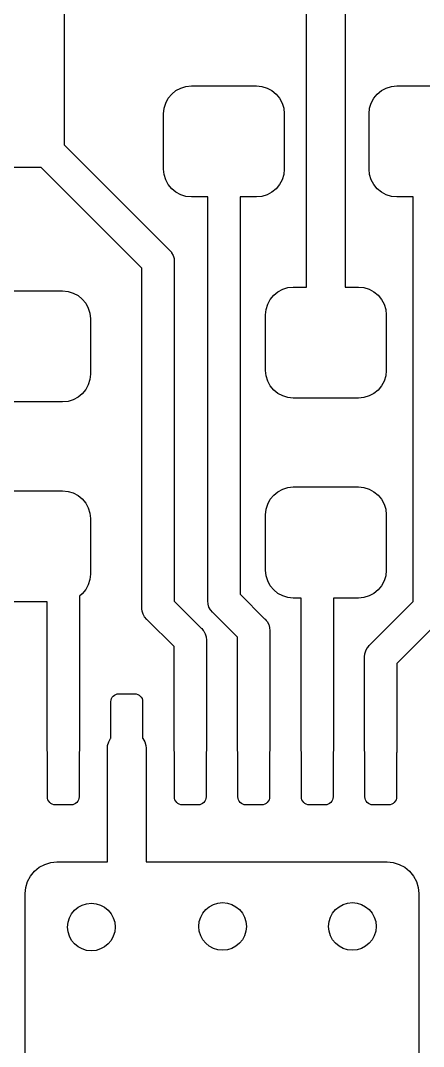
# Model space of a CAD drawing. Extents: x -66 to 211, y -177 to 13.
# Drawn here: x 94.85 to 98.02, y -117.81 to -109.73 of the extents above; entities that cross this region are included whole.
import ezdxf

# ---------------------------------------------------------------- set-up
doc = ezdxf.new("R2010")
doc.units = 0
doc.layers.add('BLACK', color=7, linetype='CONTINUOUS')

msp = doc.modelspace()

# ---------------------------------------------------------------- linework, layer by layer
at = {"layer": 'BLACK', "linetype": 'CONTINUOUS'}
for p, q in [((97.1042, -111.828), (97.1042, -102.41)), ((97.409, -102.354), (97.409, -111.828)), ((95.1957, -109.087), (95.1957, -110.708)), ((96.114, -110.26), (96.155, -110.247)), ((96.155, -110.247), (96.1977, -110.243)), ((96.1977, -110.243), (96.7102, -110.243)), ((96.7102, -110.243), (96.7529, -110.247)), ((96.7529, -110.247), (96.7939, -110.26)), ((97.732, -110.26), (97.773, -110.247)), ((97.773, -110.247), (97.8157, -110.243)), ((97.8157, -110.243), (98.3282, -110.243)), ((96.0158, -110.34), (96.043, -110.307)), ((96.043, -110.307), (96.0762, -110.28)), ((96.0762, -110.28), (96.114, -110.26)), ((96.7939, -110.26), (96.8317, -110.28)), ((96.8317, -110.28), (96.8649, -110.307)), ((96.8649, -110.307), (96.8921, -110.34)), ((97.6338, -110.34), (97.661, -110.307)), ((97.661, -110.307), (97.6942, -110.28)), ((97.6942, -110.28), (97.732, -110.26)), ((95.9832, -110.419), (95.9956, -110.378)), ((95.9956, -110.378), (96.0158, -110.34)), ((96.8921, -110.34), (96.9123, -110.378)), ((96.9123, -110.378), (96.9248, -110.419)), ((97.6011, -110.419), (97.6136, -110.378)), ((97.6136, -110.378), (97.6338, -110.34)), ((95.979, -110.462), (95.9832, -110.419)), ((95.979, -110.899), (95.979, -110.462)), ((96.9248, -110.419), (96.929, -110.462)), ((96.929, -110.462), (96.929, -110.899)), ((97.5969, -110.462), (97.6011, -110.419)), ((97.5969, -110.899), (97.5969, -110.462)), ((95.1957, -110.708), (96.0212, -111.533)), ((95.016, -110.887), (93.1957, -110.887)), ((95.8088, -111.68), (95.016, -110.887)), ((95.9832, -110.942), (95.979, -110.899)), ((96.929, -110.899), (96.9248, -110.942)), ((97.6011, -110.942), (97.5969, -110.899)), ((95.9956, -110.983), (95.9832, -110.942)), ((96.9248, -110.942), (96.9123, -110.983)), ((97.6136, -110.983), (97.6011, -110.942)), ((96.0158, -111.021), (95.9956, -110.983)), ((96.043, -111.054), (96.0158, -111.021)), ((96.0762, -111.081), (96.043, -111.054)), ((96.8649, -111.054), (96.8317, -111.081)), ((96.8921, -111.021), (96.8649, -111.054)), ((96.9123, -110.983), (96.8921, -111.021)), ((97.6338, -111.021), (97.6136, -110.983)), ((97.661, -111.054), (97.6338, -111.021)), ((97.6942, -111.081), (97.661, -111.054)), ((96.114, -111.101), (96.0762, -111.081)), ((96.155, -111.114), (96.114, -111.101)), ((96.1977, -111.118), (96.155, -111.114)), ((96.327, -111.118), (96.1977, -111.118)), ((96.327, -114.294), (96.327, -111.118)), ((96.7102, -111.118), (96.581, -111.118)), ((96.581, -111.118), (96.581, -114.247)), ((96.7529, -111.114), (96.7102, -111.118)), ((96.7939, -111.101), (96.7529, -111.114)), ((96.8317, -111.081), (96.7939, -111.101)), ((97.732, -111.101), (97.6942, -111.081)), ((97.773, -111.114), (97.732, -111.101)), ((97.8157, -111.118), (97.773, -111.114)), ((97.9449, -111.118), (97.8157, -111.118)), ((97.9449, -114.306), (97.9449, -111.118)), ((96.0212, -111.533), (96.026, -111.537)), ((96.026, -111.537), (96.0398, -111.554)), ((96.0398, -111.554), (96.0419, -111.557)), ((96.0419, -111.557), (96.0537, -111.579)), ((96.0537, -111.579), (96.061, -111.603)), ((96.061, -111.603), (96.0634, -111.628)), ((96.0634, -111.628), (96.0628, -111.634)), ((95.8088, -114.35), (95.8088, -111.68)), ((96.0628, -111.634), (96.0628, -114.303)), ((94.6717, -111.858), (95.1842, -111.858)), ((95.1842, -111.858), (95.2269, -111.863)), ((95.2269, -111.863), (95.2679, -111.875)), ((96.8457, -111.892), (96.8788, -111.865)), ((96.8788, -111.865), (96.9166, -111.845)), ((96.9166, -111.845), (96.9577, -111.832)), ((96.9577, -111.832), (97.0003, -111.828)), ((97.0003, -111.828), (97.1042, -111.828)), ((97.409, -111.828), (97.5129, -111.828)), ((97.5129, -111.828), (97.5555, -111.832)), ((97.5555, -111.832), (97.5966, -111.845)), ((97.5966, -111.845), (97.6344, -111.865)), ((97.6344, -111.865), (97.6675, -111.892)), ((95.2679, -111.875), (95.3057, -111.895)), ((95.3057, -111.895), (95.3389, -111.922)), ((95.3389, -111.922), (95.3661, -111.956)), ((96.7983, -111.963), (96.8185, -111.925)), ((96.8185, -111.925), (96.8457, -111.892)), ((97.6675, -111.892), (97.6947, -111.925)), ((97.6947, -111.925), (97.7149, -111.963)), ((95.3661, -111.956), (95.3863, -111.993)), ((95.3863, -111.993), (95.3987, -112.034)), ((96.7816, -112.047), (96.7858, -112.004)), ((96.7858, -112.004), (96.7983, -111.963)), ((97.7149, -111.963), (97.7274, -112.004)), ((97.7274, -112.004), (97.7316, -112.047)), ((95.3987, -112.034), (95.4029, -112.077)), ((95.4029, -112.077), (95.4029, -112.515)), ((96.7816, -112.484), (96.7816, -112.047)), ((97.7316, -112.047), (97.7316, -112.484)), ((95.4029, -112.515), (95.3987, -112.557)), ((96.7858, -112.527), (96.7816, -112.484)), ((97.7316, -112.484), (97.7274, -112.527)), ((95.3863, -112.598), (95.3661, -112.636)), ((95.3987, -112.557), (95.3863, -112.598)), ((96.7983, -112.568), (96.7858, -112.527)), ((96.8185, -112.606), (96.7983, -112.568)), ((97.7149, -112.568), (97.6947, -112.606)), ((97.7274, -112.527), (97.7149, -112.568)), ((95.3389, -112.669), (95.3057, -112.696)), ((95.3661, -112.636), (95.3389, -112.669)), ((96.8457, -112.639), (96.8185, -112.606)), ((96.8788, -112.666), (96.8457, -112.639)), ((96.9166, -112.686), (96.8788, -112.666)), ((97.6344, -112.666), (97.5966, -112.686)), ((97.6675, -112.639), (97.6344, -112.666)), ((97.6947, -112.606), (97.6675, -112.639)), ((95.1842, -112.733), (94.6717, -112.733)), ((95.2269, -112.729), (95.1842, -112.733)), ((95.2679, -112.717), (95.2269, -112.729)), ((95.3057, -112.696), (95.2679, -112.717)), ((96.9577, -112.699), (96.9166, -112.686)), ((97.0003, -112.703), (96.9577, -112.699)), ((97.5129, -112.703), (97.0003, -112.703)), ((97.5555, -112.699), (97.5129, -112.703)), ((97.5966, -112.686), (97.5555, -112.699)), ((96.9577, -113.407), (97.0003, -113.403)), ((97.0003, -113.403), (97.5129, -113.403)), ((97.5129, -113.403), (97.5555, -113.407)), ((94.6717, -113.433), (95.1842, -113.433)), ((95.1842, -113.433), (95.2269, -113.438)), ((95.2269, -113.438), (95.2679, -113.45)), ((95.2679, -113.45), (95.3057, -113.47)), ((95.3057, -113.47), (95.3389, -113.497)), ((96.8185, -113.5), (96.8457, -113.467)), ((96.8457, -113.467), (96.8788, -113.44)), ((96.8788, -113.44), (96.9166, -113.42)), ((96.9166, -113.42), (96.9577, -113.407)), ((97.5555, -113.407), (97.5966, -113.42)), ((97.5966, -113.42), (97.6344, -113.44)), ((97.6344, -113.44), (97.6675, -113.467)), ((97.6675, -113.467), (97.6947, -113.5)), ((95.3389, -113.497), (95.3661, -113.531)), ((95.3661, -113.531), (95.3863, -113.568)), ((95.3863, -113.568), (95.3987, -113.609)), ((96.7858, -113.579), (96.7983, -113.538)), ((96.7983, -113.538), (96.8185, -113.5)), ((97.6947, -113.5), (97.7149, -113.538)), ((97.7149, -113.538), (97.7274, -113.579)), ((95.3987, -113.609), (95.4029, -113.652)), ((96.7816, -113.622), (96.7858, -113.579)), ((96.7816, -114.059), (96.7816, -113.622)), ((97.7274, -113.579), (97.7316, -113.622)), ((97.7316, -113.622), (97.7316, -114.059)), ((95.4029, -113.652), (95.4029, -114.09)), ((95.3987, -114.132), (95.3863, -114.173)), ((95.4029, -114.09), (95.3987, -114.132)), ((96.7858, -114.102), (96.7816, -114.059)), ((96.7983, -114.143), (96.7858, -114.102)), ((97.7274, -114.102), (97.7149, -114.143)), ((97.7316, -114.059), (97.7274, -114.102)), ((95.3661, -114.211), (95.3389, -114.244)), ((95.3863, -114.173), (95.3661, -114.211)), ((96.8185, -114.181), (96.7983, -114.143)), ((96.8457, -114.214), (96.8185, -114.181)), ((96.8788, -114.241), (96.8457, -114.214)), ((97.6675, -114.214), (97.6344, -114.241)), ((97.6947, -114.181), (97.6675, -114.214)), ((97.7149, -114.143), (97.6947, -114.181)), ((95.3389, -114.244), (95.3157, -114.263)), ((95.3157, -114.263), (95.3157, -115.476)), ((96.3263, -114.3), (96.327, -114.294)), ((96.581, -114.247), (96.7741, -114.441)), ((96.9166, -114.261), (96.8788, -114.241)), ((96.9577, -114.274), (96.9166, -114.261)), ((97.0003, -114.278), (96.9577, -114.274)), ((97.0617, -114.278), (97.0003, -114.278)), ((97.0617, -115.476), (97.0617, -114.278)), ((97.5129, -114.278), (97.3157, -114.278)), ((97.3157, -114.278), (97.3157, -115.476)), ((97.5555, -114.274), (97.5129, -114.278)), ((97.5966, -114.261), (97.5555, -114.274)), ((97.6344, -114.241), (97.5966, -114.261)), ((95.0617, -114.308), (94.6717, -114.308)), ((95.0617, -115.476), (95.0617, -114.308)), ((95.8082, -114.356), (95.8088, -114.35)), ((95.8088, -114.362), (95.8082, -114.356)), ((95.8106, -114.381), (95.8088, -114.362)), ((96.0628, -114.303), (96.2741, -114.515)), ((96.3288, -114.325), (96.3263, -114.3)), ((96.3361, -114.349), (96.3288, -114.325)), ((96.3479, -114.371), (96.3361, -114.349)), ((96.3504, -114.374), (96.3479, -114.371)), ((96.3637, -114.39), (96.3504, -114.374)), ((97.6033, -114.647), (97.9449, -114.306)), ((95.8179, -114.405), (95.8106, -114.381)), ((95.8297, -114.427), (95.8179, -114.405)), ((95.8456, -114.446), (95.8297, -114.427)), ((95.8504, -114.45), (95.8456, -114.446)), ((96.0617, -114.661), (95.8504, -114.45)), ((96.3686, -114.394), (96.3637, -114.39)), ((96.5617, -114.587), (96.3686, -114.394)), ((96.7741, -114.441), (96.779, -114.445)), ((96.779, -114.445), (96.7873, -114.455)), ((96.7873, -114.455), (96.7948, -114.464)), ((98.1573, -114.453), (97.8157, -114.794)), ((96.2741, -114.515), (96.279, -114.519)), ((96.279, -114.519), (96.2916, -114.534)), ((96.2916, -114.534), (96.2948, -114.538)), ((96.7948, -114.464), (96.8066, -114.486)), ((96.8066, -114.486), (96.8139, -114.51)), ((96.8139, -114.51), (96.8163, -114.535)), ((96.8163, -114.535), (96.8157, -114.541)), ((96.2948, -114.538), (96.3066, -114.56)), ((96.3066, -114.56), (96.3139, -114.584)), ((96.3139, -114.584), (96.3163, -114.609)), ((96.3163, -114.609), (96.3157, -114.615)), ((96.3157, -114.615), (96.3157, -115.476)), ((96.5617, -115.476), (96.5617, -114.587)), ((96.8157, -114.541), (96.8157, -115.476)), ((96.0617, -115.476), (96.0617, -114.661)), ((97.5636, -114.717), (97.5708, -114.693)), ((97.5708, -114.693), (97.5826, -114.671)), ((97.5826, -114.671), (97.5859, -114.667)), ((97.5859, -114.667), (97.5985, -114.651)), ((97.5985, -114.651), (97.6033, -114.647)), ((97.5611, -114.742), (97.5636, -114.717)), ((97.5617, -114.748), (97.5611, -114.742)), ((97.5617, -115.476), (97.5617, -114.748)), ((97.8157, -114.794), (97.8157, -115.476)), ((95.5637, -115.094), (95.5649, -115.082)), ((95.5637, -115.381), (95.5637, -115.094)), ((95.5649, -115.082), (95.5685, -115.07)), ((95.5685, -115.07), (95.5743, -115.06)), ((95.5743, -115.06), (95.582, -115.05)), ((95.582, -115.05), (95.5915, -115.042)), ((95.5915, -115.042), (95.6023, -115.037)), ((95.6023, -115.037), (95.614, -115.033)), ((95.614, -115.033), (95.6262, -115.032)), ((95.6262, -115.032), (95.7512, -115.032)), ((95.7512, -115.032), (95.7634, -115.033)), ((95.7634, -115.033), (95.7751, -115.037)), ((95.7751, -115.037), (95.7859, -115.042)), ((95.7859, -115.042), (95.7954, -115.05)), ((95.7954, -115.05), (95.8032, -115.06)), ((95.8032, -115.06), (95.809, -115.07)), ((95.809, -115.07), (95.8125, -115.082)), ((95.8125, -115.082), (95.8137, -115.094)), ((95.8137, -115.094), (95.8137, -115.381)), ((95.5385, -115.439), (95.5472, -115.411)), ((95.5472, -115.411), (95.5614, -115.384)), ((95.5614, -115.384), (95.5637, -115.381)), ((95.8137, -115.381), (95.816, -115.384)), ((95.816, -115.384), (95.8302, -115.411)), ((95.8302, -115.411), (95.8389, -115.439)), ((95.0636, -115.494), (95.0617, -115.476)), ((95.0637, -115.495), (95.0636, -115.494)), ((95.0637, -115.844), (95.0637, -115.495)), ((95.3139, -115.494), (95.3137, -115.495)), ((95.3137, -115.495), (95.3137, -115.844)), ((95.3157, -115.476), (95.3139, -115.494)), ((95.5363, -115.462), (95.5385, -115.439)), ((95.5363, -116.357), (95.5363, -115.462)), ((95.8389, -115.439), (95.8411, -115.462)), ((95.8411, -115.462), (95.8411, -116.357)), ((96.0636, -115.494), (96.0617, -115.476)), ((96.0637, -115.495), (96.0636, -115.494)), ((96.0637, -115.844), (96.0637, -115.495)), ((96.3139, -115.494), (96.3137, -115.495)), ((96.3137, -115.495), (96.3137, -115.844)), ((96.3157, -115.476), (96.3139, -115.494)), ((96.5636, -115.494), (96.5617, -115.476)), ((96.5637, -115.495), (96.5636, -115.494)), ((96.5637, -115.844), (96.5637, -115.495)), ((96.8139, -115.494), (96.8137, -115.495)), ((96.8137, -115.495), (96.8137, -115.844)), ((96.8157, -115.476), (96.8139, -115.494)), ((97.0636, -115.494), (97.0617, -115.476)), ((97.0637, -115.495), (97.0636, -115.494)), ((97.0637, -115.844), (97.0637, -115.495)), ((97.3139, -115.494), (97.3137, -115.495)), ((97.3137, -115.495), (97.3137, -115.844)), ((97.3157, -115.476), (97.3139, -115.494)), ((97.5636, -115.494), (97.5617, -115.476)), ((97.5637, -115.495), (97.5636, -115.494)), ((97.5637, -115.844), (97.5637, -115.495)), ((97.8139, -115.494), (97.8137, -115.495)), ((97.8137, -115.495), (97.8137, -115.844)), ((97.8157, -115.476), (97.8139, -115.494)), ((95.0649, -115.856), (95.0637, -115.844)), ((95.0685, -115.868), (95.0649, -115.856)), ((95.0743, -115.879), (95.0685, -115.868)), ((95.082, -115.888), (95.0743, -115.879)), ((95.0915, -115.896), (95.082, -115.888)), ((95.1023, -115.902), (95.0915, -115.896)), ((95.114, -115.906), (95.1023, -115.902)), ((95.1262, -115.907), (95.114, -115.906)), ((95.2512, -115.907), (95.1262, -115.907)), ((95.2634, -115.906), (95.2512, -115.907)), ((95.2751, -115.902), (95.2634, -115.906)), ((95.2859, -115.896), (95.2751, -115.902)), ((95.2954, -115.888), (95.2859, -115.896)), ((95.3032, -115.879), (95.2954, -115.888)), ((95.309, -115.868), (95.3032, -115.879)), ((95.3125, -115.856), (95.309, -115.868)), ((95.3137, -115.844), (95.3125, -115.856)), ((96.0649, -115.856), (96.0637, -115.844)), ((96.0685, -115.868), (96.0649, -115.856)), ((96.0743, -115.879), (96.0685, -115.868)), ((96.082, -115.888), (96.0743, -115.879)), ((96.0915, -115.896), (96.082, -115.888)), ((96.1023, -115.902), (96.0915, -115.896)), ((96.114, -115.906), (96.1023, -115.902)), ((96.1262, -115.907), (96.114, -115.906)), ((96.2512, -115.907), (96.1262, -115.907)), ((96.2634, -115.906), (96.2512, -115.907)), ((96.2751, -115.902), (96.2634, -115.906)), ((96.2859, -115.896), (96.2751, -115.902)), ((96.2954, -115.888), (96.2859, -115.896)), ((96.3032, -115.879), (96.2954, -115.888)), ((96.309, -115.868), (96.3032, -115.879)), ((96.3125, -115.856), (96.309, -115.868)), ((96.3137, -115.844), (96.3125, -115.856)), ((96.5649, -115.856), (96.5637, -115.844)), ((96.5685, -115.868), (96.5649, -115.856)), ((96.5743, -115.879), (96.5685, -115.868)), ((96.582, -115.888), (96.5743, -115.879)), ((96.5915, -115.896), (96.582, -115.888)), ((96.6023, -115.902), (96.5915, -115.896)), ((96.614, -115.906), (96.6023, -115.902)), ((96.6262, -115.907), (96.614, -115.906)), ((96.7512, -115.907), (96.6262, -115.907)), ((96.7634, -115.906), (96.7512, -115.907)), ((96.7751, -115.902), (96.7634, -115.906)), ((96.7859, -115.896), (96.7751, -115.902)), ((96.7954, -115.888), (96.7859, -115.896)), ((96.8032, -115.879), (96.7954, -115.888)), ((96.809, -115.868), (96.8032, -115.879)), ((96.8125, -115.856), (96.809, -115.868)), ((96.8137, -115.844), (96.8125, -115.856)), ((97.0649, -115.856), (97.0637, -115.844)), ((97.0685, -115.868), (97.0649, -115.856)), ((97.0743, -115.879), (97.0685, -115.868)), ((97.082, -115.888), (97.0743, -115.879)), ((97.0915, -115.896), (97.082, -115.888)), ((97.1023, -115.902), (97.0915, -115.896)), ((97.114, -115.906), (97.1023, -115.902)), ((97.1262, -115.907), (97.114, -115.906)), ((97.2512, -115.907), (97.1262, -115.907)), ((97.2634, -115.906), (97.2512, -115.907)), ((97.2751, -115.902), (97.2634, -115.906)), ((97.2859, -115.896), (97.2751, -115.902)), ((97.2954, -115.888), (97.2859, -115.896)), ((97.3032, -115.879), (97.2954, -115.888)), ((97.309, -115.868), (97.3032, -115.879)), ((97.3125, -115.856), (97.309, -115.868)), ((97.3137, -115.844), (97.3125, -115.856)), ((97.5649, -115.856), (97.5637, -115.844)), ((97.5685, -115.868), (97.5649, -115.856)), ((97.5743, -115.879), (97.5685, -115.868)), ((97.582, -115.888), (97.5743, -115.879)), ((97.5915, -115.896), (97.582, -115.888)), ((97.6023, -115.902), (97.5915, -115.896)), ((97.614, -115.906), (97.6023, -115.902)), ((97.6262, -115.907), (97.614, -115.906)), ((97.7512, -115.907), (97.6262, -115.907)), ((97.7634, -115.906), (97.7512, -115.907)), ((97.7751, -115.902), (97.7634, -115.906)), ((97.7859, -115.896), (97.7751, -115.902)), ((97.7954, -115.888), (97.7859, -115.896)), ((97.8032, -115.879), (97.7954, -115.888)), ((97.809, -115.868), (97.8032, -115.879)), ((97.8125, -115.856), (97.809, -115.868)), ((97.8137, -115.844), (97.8125, -115.856)), ((94.9998, -116.399), (95.043, -116.376)), ((95.043, -116.376), (95.0899, -116.362)), ((95.0899, -116.362), (95.1387, -116.357)), ((95.1387, -116.357), (95.5363, -116.357)), ((95.8411, -116.357), (97.7387, -116.357)), ((97.7387, -116.357), (97.7875, -116.362)), ((97.7875, -116.362), (97.8344, -116.376)), ((97.8344, -116.376), (97.8776, -116.399)), ((94.9077, -116.511), (94.9309, -116.468)), ((94.9309, -116.468), (94.9619, -116.43)), ((94.9619, -116.43), (94.9998, -116.399)), ((97.8776, -116.399), (97.9155, -116.43)), ((97.9155, -116.43), (97.9466, -116.468)), ((97.9466, -116.468), (97.9697, -116.511)), ((94.8887, -116.607), (94.8935, -116.558)), ((94.8935, -116.558), (94.9077, -116.511)), ((97.9697, -116.511), (97.9839, -116.558)), ((97.9839, -116.558), (97.9887, -116.607)), ((94.8887, -118.53), (94.8887, -116.607)), ((97.9887, -116.607), (97.9887, -119.03))]:
    msp.add_line(p, q, dxfattribs=at)
at = {"layer": 'BLACK'}
for centre in [(95.41, -116.87), (96.4438, -116.865), (97.4649, -116.865)]:
    msp.add_circle(centre, 0.1875, dxfattribs=at)

doc.saveas('drawing.dxf')
